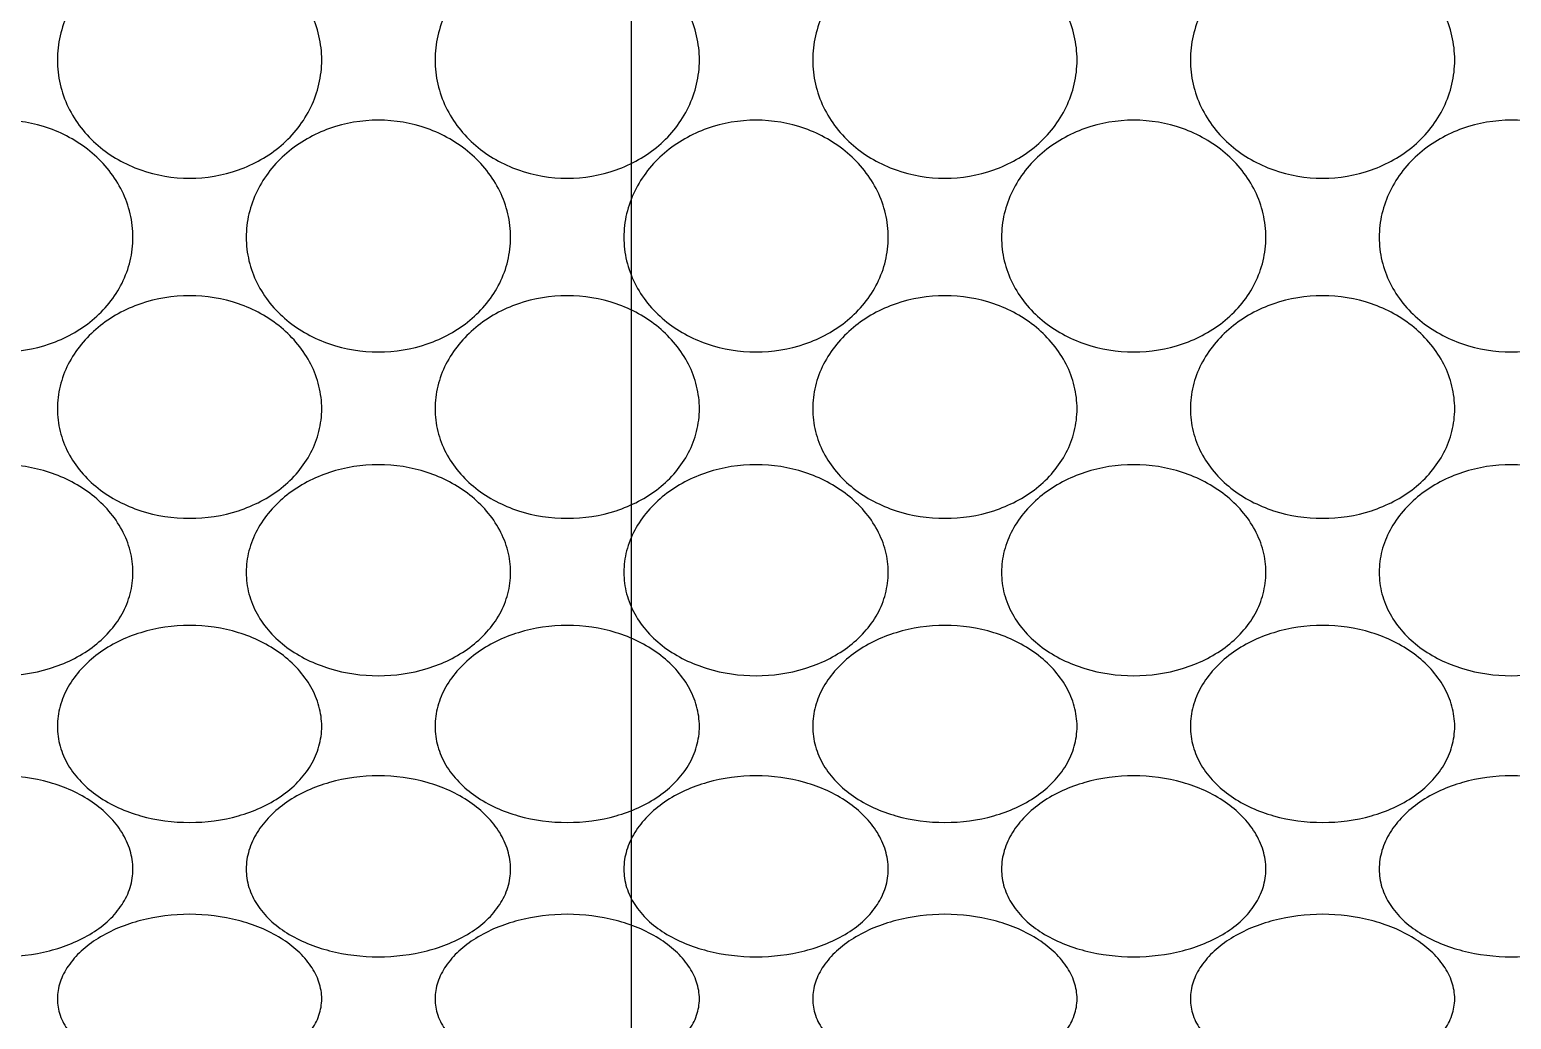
# Model space of a CAD drawing. Header units: inches. Extents: x 50354 to 53215, y -7830 to -6529.
# Drawn here: x 52530.8262 to 52531.2587, y -6815.4431 to -6815.1543 of the extents above; entities that cross this region are included whole.
import ezdxf

# ---------------------------------------------------------------- set-up
doc = ezdxf.new("R2010")
doc.units = ezdxf.units.IN
doc.header["$MEASUREMENT"] = 0
doc.layers.add('A-ST-02 HATCH', color=7, linetype='Continuous')
doc.layers.add('XR_ID 1F_FUR$0$A-SANI-FIX', color=134, linetype='Continuous')

# ---------------------------------------------------------------- blocks, each defined once
blk = doc.blocks.new('XR_ID 1F_FUR$0$XR_1F FURN$0$A$C698E198A')
at = {"linetype": 'Continuous'}
for points, knots in [([(-8.699, -23.26), (-8.744, -23.26), (-8.838, -23.246), (-8.967, -23.183), (-9.082, -23.085), (-9.213, -22.912), (-9.321, -22.638), (-9.363, -22.28), (-9.321, -21.922), (-9.213, -21.648), (-9.082, -21.475), (-8.967, -21.377), (-8.838, -21.314), (-8.744, -21.3), (-8.699, -21.3)], [0, 0, 0, 0, 0.053016, 0.107462, 0.164933, 0.226177, 0.358763, 0.499998, 0.641234, 0.773822, 0.835067, 0.892538, 0.946984, 1, 1, 1, 1]), ([(-8.699, -21.3), (-8.652, -21.3), (-8.557, -21.315), (-8.423, -21.377), (-8.302, -21.474), (-8.16, -21.647), (-8.039, -21.919), (-7.991, -22.28), (-8.039, -22.641), (-8.16, -22.913), (-8.302, -23.086), (-8.423, -23.183), (-8.557, -23.245), (-8.652, -23.26), (-8.699, -23.26)], [0, 0, 0, 0, 0.05273, 0.107892, 0.166442, 0.228535, 0.360979, 0.499998, 0.639018, 0.771464, 0.833558, 0.892108, 0.947271, 1, 1, 1, 1]), ([(-6.5, -23.26), (-6.553, -23.26), (-6.661, -23.246), (-6.812, -23.185), (-6.947, -23.087), (-7.101, -22.916), (-7.232, -22.643), (-7.283, -22.28), (-7.232, -21.917), (-7.101, -21.644), (-6.947, -21.473), (-6.812, -21.375), (-6.661, -21.314), (-6.553, -21.3), (-6.5, -21.3)], [0, 0, 0, 0, 0.05807, 0.116648, 0.176553, 0.238282, 0.366741, 0.499998, 0.633256, 0.761717, 0.823447, 0.883352, 0.94193, 1, 1, 1, 1]), ([(-6.5, -21.3), (-6.446, -21.3), (-6.338, -21.314), (-6.129, -21.397), (-5.906, -21.593), (-5.74, -21.915), (-5.683, -22.28), (-5.74, -22.645), (-5.906, -22.967), (-6.129, -23.163), (-6.338, -23.246), (-6.446, -23.26), (-6.5, -23.26)], [0, 0, 0, 0, 0.057826, 0.116908, 0.239465, 0.368128, 0.499999, 0.631869, 0.760534, 0.883092, 0.942174, 1, 1, 1, 1]), ([(-4.017, -23.26), (-4.076, -23.26), (-4.193, -23.246), (-4.36, -23.185), (-4.509, -23.088), (-4.68, -22.919), (-4.827, -22.647), (-4.886, -22.28), (-4.827, -21.913), (-4.68, -21.641), (-4.509, -21.472), (-4.36, -21.375), (-4.193, -21.314), (-4.076, -21.3), (-4.017, -21.3)], [0, 0, 0, 0, 0.06109, 0.122284, 0.183848, 0.246049, 0.372017, 0.500002, 0.627987, 0.753954, 0.816155, 0.877717, 0.93891, 1, 1, 1, 1]), ([(-4.017, -21.3), (-3.959, -21.3), (-3.84, -21.314), (-3.615, -21.395), (-3.373, -21.588), (-3.191, -21.912), (-3.128, -22.28), (-3.191, -22.648), (-3.373, -22.972), (-3.615, -23.165), (-3.84, -23.246), (-3.959, -23.26), (-4.017, -23.26)], [0, 0, 0, 0, 0.060936, 0.122432, 0.246563, 0.37277, 0.500002, 0.627234, 0.753441, 0.87757, 0.939065, 1, 1, 1, 1]), ([(-9.661, -24.66), (-9.702, -24.66), (-9.787, -24.645), (-9.903, -24.582), (-10.005, -24.484), (-10.123, -24.309), (-10.217, -24.036), (-10.254, -23.68), (-10.217, -23.324), (-10.123, -23.051), (-10.005, -22.876), (-9.903, -22.778), (-9.787, -22.715), (-9.702, -22.7), (-9.661, -22.7)], [0, 0, 0, 0, 0.049573, 0.101307, 0.157294, 0.218355, 0.353731, 0.500001, 0.646272, 0.781646, 0.842706, 0.898693, 0.950427, 1, 1, 1, 1]), ([(-9.661, -22.7), (-9.619, -22.7), (-9.532, -22.715), (-9.411, -22.778), (-9.301, -22.876), (-9.172, -23.049), (-9.063, -23.321), (-9.019, -23.68), (-9.063, -24.039), (-9.172, -24.311), (-9.301, -24.484), (-9.411, -24.582), (-9.532, -24.645), (-9.619, -24.66), (-9.661, -24.66)], [0, 0, 0, 0, 0.049365, 0.101995, 0.159209, 0.221173, 0.356257, 0.500001, 0.643746, 0.778828, 0.840791, 0.898004, 0.950635, 1, 1, 1, 1]), ([(-7.641, -24.66), (-7.691, -24.66), (-7.792, -24.646), (-7.933, -24.584), (-8.059, -24.486), (-8.202, -24.314), (-8.322, -24.041), (-8.369, -23.68), (-8.322, -23.319), (-8.202, -23.046), (-8.059, -22.874), (-7.933, -22.776), (-7.792, -22.714), (-7.691, -22.7), (-7.641, -22.7)], [0, 0, 0, 0, 0.055824, 0.112542, 0.171326, 0.232805, 0.363103, 0.500001, 0.6369, 0.767196, 0.828674, 0.887458, 0.944176, 1, 1, 1, 1]), ([(-7.641, -22.7), (-7.591, -22.7), (-7.489, -22.715), (-7.344, -22.776), (-7.212, -22.873), (-7.059, -23.045), (-6.928, -23.317), (-6.875, -23.68), (-6.928, -24.043), (-7.059, -24.315), (-7.212, -24.487), (-7.344, -24.584), (-7.489, -24.645), (-7.591, -24.66), (-7.641, -24.66)], [0, 0, 0, 0, 0.055502, 0.11278, 0.172484, 0.234728, 0.364992, 0.500001, 0.63501, 0.765272, 0.827515, 0.887219, 0.944497, 1, 1, 1, 1]), ([(-5.288, -24.66), (-5.344, -24.66), (-5.457, -24.646), (-5.616, -24.585), (-5.76, -24.488), (-5.923, -24.318), (-6.063, -24.045), (-6.118, -23.68), (-6.063, -23.315), (-5.923, -23.042), (-5.76, -22.872), (-5.616, -22.775), (-5.457, -22.714), (-5.344, -22.7), (-5.288, -22.7)], [0, 0, 0, 0, 0.059816, 0.11987, 0.180701, 0.242673, 0.369706, 0.500001, 0.630296, 0.757328, 0.819299, 0.880129, 0.940184, 1, 1, 1, 1]), ([(-5.288, -22.7), (-5.231, -22.7), (-5.117, -22.714), (-4.899, -22.796), (-4.665, -22.99), (-4.49, -23.313), (-4.43, -23.68), (-4.49, -24.047), (-4.665, -24.37), (-4.899, -24.564), (-5.117, -24.646), (-5.231, -24.66), (-5.288, -24.66)], [0, 0, 0, 0, 0.059605, 0.120053, 0.243502, 0.370771, 0.500001, 0.629231, 0.756498, 0.879946, 0.940395, 1, 1, 1, 1]), ([(-2.703, -24.66), (-2.763, -24.66), (-2.884, -24.646), (-3.055, -24.585), (-3.21, -24.489), (-3.385, -24.32), (-3.538, -24.048), (-3.6, -23.68), (-3.538, -23.312), (-3.385, -23.04), (-3.21, -22.871), (-3.055, -22.775), (-2.884, -22.714), (-2.763, -22.7), (-2.703, -22.7)], [0, 0, 0, 0, 0.061998, 0.123968, 0.186064, 0.248436, 0.373682, 0.500001, 0.62632, 0.751564, 0.813936, 0.876031, 0.938002, 1, 1, 1, 1]), ([(-2.703, -22.7), (-2.643, -22.7), (-2.521, -22.714), (-2.291, -22.795), (-2.043, -22.987), (-1.856, -23.311), (-1.792, -23.68), (-1.856, -24.049), (-2.043, -24.373), (-2.291, -24.565), (-2.521, -24.646), (-2.643, -24.66), (-2.703, -24.66)], [0, 0, 0, 0, 0.061912, 0.124103, 0.248654, 0.374125, 0.500001, 0.625877, 0.751347, 0.875896, 0.938087, 1, 1, 1, 1]), ([(-8.699, -26.06), (-8.744, -26.06), (-8.838, -26.046), (-8.967, -25.983), (-9.082, -25.885), (-9.213, -25.712), (-9.321, -25.438), (-9.363, -25.08), (-9.321, -24.722), (-9.213, -24.448), (-9.082, -24.275), (-8.967, -24.177), (-8.838, -24.114), (-8.744, -24.1), (-8.699, -24.1)], [0, 0, 0, 0, 0.053016, 0.107462, 0.164933, 0.226177, 0.358763, 0.499998, 0.641234, 0.773822, 0.835067, 0.892538, 0.946984, 1, 1, 1, 1]), ([(-8.699, -24.1), (-8.652, -24.1), (-8.557, -24.115), (-8.423, -24.177), (-8.302, -24.274), (-8.16, -24.447), (-8.039, -24.719), (-7.991, -25.08), (-8.039, -25.441), (-8.16, -25.713), (-8.302, -25.886), (-8.423, -25.983), (-8.557, -26.045), (-8.652, -26.06), (-8.699, -26.06)], [0, 0, 0, 0, 0.05273, 0.107892, 0.166442, 0.228535, 0.360979, 0.499998, 0.639018, 0.771464, 0.833558, 0.892108, 0.947271, 1, 1, 1, 1]), ([(-6.5, -26.06), (-6.553, -26.06), (-6.661, -26.046), (-6.812, -25.985), (-6.947, -25.887), (-7.101, -25.716), (-7.232, -25.443), (-7.283, -25.08), (-7.232, -24.717), (-7.101, -24.444), (-6.947, -24.273), (-6.812, -24.175), (-6.661, -24.114), (-6.553, -24.1), (-6.5, -24.1)], [0, 0, 0, 0, 0.05807, 0.116648, 0.176553, 0.238282, 0.366741, 0.499998, 0.633256, 0.761717, 0.823447, 0.883352, 0.94193, 1, 1, 1, 1]), ([(-6.5, -24.1), (-6.446, -24.1), (-6.338, -24.114), (-6.129, -24.197), (-5.906, -24.393), (-5.74, -24.715), (-5.683, -25.08), (-5.74, -25.445), (-5.906, -25.767), (-6.129, -25.963), (-6.338, -26.046), (-6.446, -26.06), (-6.5, -26.06)], [0, 0, 0, 0, 0.057826, 0.116908, 0.239465, 0.368128, 0.499999, 0.631869, 0.760534, 0.883092, 0.942174, 1, 1, 1, 1]), ([(-4.017, -26.06), (-4.076, -26.06), (-4.193, -26.046), (-4.36, -25.985), (-4.509, -25.888), (-4.68, -25.719), (-4.827, -25.447), (-4.886, -25.08), (-4.827, -24.713), (-4.68, -24.441), (-4.509, -24.272), (-4.36, -24.175), (-4.193, -24.114), (-4.076, -24.1), (-4.017, -24.1)], [0, 0, 0, 0, 0.06109, 0.122284, 0.183848, 0.246049, 0.372017, 0.500002, 0.627987, 0.753954, 0.816155, 0.877717, 0.93891, 1, 1, 1, 1]), ([(-4.017, -24.1), (-3.959, -24.1), (-3.84, -24.114), (-3.615, -24.195), (-3.373, -24.388), (-3.191, -24.712), (-3.128, -25.08), (-3.191, -25.448), (-3.373, -25.772), (-3.615, -25.965), (-3.84, -26.046), (-3.959, -26.06), (-4.017, -26.06)], [0, 0, 0, 0, 0.060936, 0.122432, 0.246563, 0.37277, 0.500002, 0.627234, 0.753441, 0.87757, 0.939065, 1, 1, 1, 1]), ([(-9.661, -27.46), (-9.702, -27.46), (-9.787, -27.445), (-9.903, -27.382), (-10.005, -27.284), (-10.123, -27.109), (-10.217, -26.836), (-10.254, -26.48), (-10.217, -26.124), (-10.123, -25.851), (-10.005, -25.676), (-9.903, -25.578), (-9.787, -25.515), (-9.702, -25.5), (-9.661, -25.5)], [0, 0, 0, 0, 0.049573, 0.101307, 0.157294, 0.218355, 0.353731, 0.500001, 0.646272, 0.781646, 0.842706, 0.898693, 0.950427, 1, 1, 1, 1]), ([(-9.661, -25.5), (-9.619, -25.5), (-9.532, -25.515), (-9.411, -25.578), (-9.301, -25.676), (-9.172, -25.849), (-9.063, -26.121), (-9.019, -26.48), (-9.063, -26.839), (-9.172, -27.111), (-9.301, -27.284), (-9.411, -27.382), (-9.532, -27.445), (-9.619, -27.46), (-9.661, -27.46)], [0, 0, 0, 0, 0.049365, 0.101995, 0.159209, 0.221173, 0.356257, 0.500001, 0.643746, 0.778828, 0.840791, 0.898004, 0.950635, 1, 1, 1, 1]), ([(-7.641, -27.46), (-7.691, -27.46), (-7.792, -27.446), (-7.933, -27.384), (-8.059, -27.286), (-8.202, -27.114), (-8.322, -26.841), (-8.369, -26.48), (-8.322, -26.119), (-8.202, -25.846), (-8.059, -25.674), (-7.933, -25.576), (-7.792, -25.514), (-7.691, -25.5), (-7.641, -25.5)], [0, 0, 0, 0, 0.055824, 0.112542, 0.171326, 0.232805, 0.363103, 0.500001, 0.6369, 0.767196, 0.828674, 0.887458, 0.944176, 1, 1, 1, 1]), ([(-7.641, -25.5), (-7.591, -25.5), (-7.489, -25.515), (-7.344, -25.576), (-7.212, -25.673), (-7.059, -25.845), (-6.928, -26.117), (-6.875, -26.48), (-6.928, -26.843), (-7.059, -27.115), (-7.212, -27.287), (-7.344, -27.384), (-7.489, -27.445), (-7.591, -27.46), (-7.641, -27.46)], [0, 0, 0, 0, 0.055502, 0.11278, 0.172484, 0.234728, 0.364992, 0.500001, 0.63501, 0.765272, 0.827515, 0.887219, 0.944497, 1, 1, 1, 1]), ([(-5.288, -27.46), (-5.344, -27.46), (-5.457, -27.446), (-5.616, -27.385), (-5.76, -27.288), (-5.923, -27.118), (-6.063, -26.845), (-6.118, -26.48), (-6.063, -26.115), (-5.923, -25.842), (-5.76, -25.672), (-5.616, -25.575), (-5.457, -25.514), (-5.344, -25.5), (-5.288, -25.5)], [0, 0, 0, 0, 0.059816, 0.11987, 0.180701, 0.242673, 0.369706, 0.500001, 0.630296, 0.757328, 0.819299, 0.880129, 0.940184, 1, 1, 1, 1]), ([(-5.288, -25.5), (-5.231, -25.5), (-5.117, -25.514), (-4.899, -25.596), (-4.665, -25.79), (-4.49, -26.113), (-4.43, -26.48), (-4.49, -26.847), (-4.665, -27.17), (-4.899, -27.364), (-5.117, -27.446), (-5.231, -27.46), (-5.288, -27.46)], [0, 0, 0, 0, 0.059605, 0.120053, 0.243502, 0.370771, 0.500001, 0.629231, 0.756498, 0.879946, 0.940395, 1, 1, 1, 1]), ([(-2.703, -27.46), (-2.763, -27.46), (-2.884, -27.446), (-3.055, -27.385), (-3.21, -27.289), (-3.385, -27.12), (-3.538, -26.848), (-3.6, -26.48), (-3.538, -26.112), (-3.385, -25.84), (-3.21, -25.671), (-3.055, -25.575), (-2.884, -25.514), (-2.763, -25.5), (-2.703, -25.5)], [0, 0, 0, 0, 0.061998, 0.123968, 0.186064, 0.248436, 0.373682, 0.500001, 0.62632, 0.751564, 0.813936, 0.876031, 0.938002, 1, 1, 1, 1]), ([(-2.703, -25.5), (-2.643, -25.5), (-2.521, -25.514), (-2.291, -25.595), (-2.043, -25.787), (-1.856, -26.111), (-1.792, -26.48), (-1.856, -26.849), (-2.043, -27.173), (-2.291, -27.365), (-2.521, -27.446), (-2.643, -27.46), (-2.703, -27.46)], [0, 0, 0, 0, 0.061912, 0.124103, 0.248654, 0.374125, 0.500001, 0.625877, 0.751347, 0.875896, 0.938087, 1, 1, 1, 1]), ([(-8.699, -28.86), (-8.744, -28.86), (-8.838, -28.846), (-8.967, -28.783), (-9.082, -28.685), (-9.213, -28.512), (-9.321, -28.238), (-9.363, -27.88), (-9.321, -27.522), (-9.213, -27.248), (-9.082, -27.075), (-8.967, -26.977), (-8.838, -26.914), (-8.744, -26.9), (-8.699, -26.9)], [0, 0, 0, 0, 0.053016, 0.107462, 0.164933, 0.226177, 0.358763, 0.499998, 0.641234, 0.773822, 0.835067, 0.892538, 0.946984, 1, 1, 1, 1]), ([(-8.699, -26.9), (-8.652, -26.9), (-8.557, -26.915), (-8.423, -26.977), (-8.302, -27.074), (-8.16, -27.247), (-8.039, -27.519), (-7.991, -27.88), (-8.039, -28.241), (-8.16, -28.513), (-8.302, -28.686), (-8.423, -28.783), (-8.557, -28.845), (-8.652, -28.86), (-8.699, -28.86)], [0, 0, 0, 0, 0.05273, 0.107892, 0.166442, 0.228535, 0.360979, 0.499998, 0.639018, 0.771464, 0.833558, 0.892108, 0.947271, 1, 1, 1, 1]), ([(-6.5, -28.86), (-6.553, -28.86), (-6.661, -28.846), (-6.812, -28.785), (-6.947, -28.687), (-7.101, -28.516), (-7.232, -28.243), (-7.283, -27.88), (-7.232, -27.517), (-7.101, -27.244), (-6.947, -27.073), (-6.812, -26.975), (-6.661, -26.914), (-6.553, -26.9), (-6.5, -26.9)], [0, 0, 0, 0, 0.05807, 0.116648, 0.176553, 0.238282, 0.366741, 0.499998, 0.633256, 0.761717, 0.823447, 0.883352, 0.94193, 1, 1, 1, 1]), ([(-6.5, -26.9), (-6.446, -26.9), (-6.338, -26.914), (-6.129, -26.997), (-5.906, -27.193), (-5.74, -27.515), (-5.683, -27.88), (-5.74, -28.245), (-5.906, -28.567), (-6.129, -28.763), (-6.338, -28.846), (-6.446, -28.86), (-6.5, -28.86)], [0, 0, 0, 0, 0.057826, 0.116908, 0.239465, 0.368128, 0.499999, 0.631869, 0.760534, 0.883092, 0.942174, 1, 1, 1, 1]), ([(-4.017, -28.86), (-4.076, -28.86), (-4.193, -28.846), (-4.36, -28.785), (-4.509, -28.688), (-4.68, -28.519), (-4.827, -28.247), (-4.886, -27.88), (-4.827, -27.513), (-4.68, -27.241), (-4.509, -27.072), (-4.36, -26.975), (-4.193, -26.914), (-4.076, -26.9), (-4.017, -26.9)], [0, 0, 0, 0, 0.06109, 0.122284, 0.183848, 0.246049, 0.372017, 0.500002, 0.627987, 0.753954, 0.816155, 0.877717, 0.93891, 1, 1, 1, 1]), ([(-4.017, -26.9), (-3.959, -26.9), (-3.84, -26.914), (-3.615, -26.995), (-3.373, -27.188), (-3.191, -27.512), (-3.128, -27.88), (-3.191, -28.248), (-3.373, -28.572), (-3.615, -28.765), (-3.84, -28.846), (-3.959, -28.86), (-4.017, -28.86)], [0, 0, 0, 0, 0.060936, 0.122432, 0.246563, 0.37277, 0.500002, 0.627234, 0.753441, 0.87757, 0.939065, 1, 1, 1, 1]), ([(-9.661, -30.26), (-9.702, -30.26), (-9.787, -30.245), (-9.903, -30.182), (-10.005, -30.084), (-10.123, -29.909), (-10.217, -29.636), (-10.254, -29.28), (-10.217, -28.924), (-10.123, -28.651), (-10.005, -28.476), (-9.903, -28.378), (-9.787, -28.315), (-9.702, -28.3), (-9.661, -28.3)], [0, 0, 0, 0, 0.049573, 0.101307, 0.157294, 0.218355, 0.353731, 0.500001, 0.646272, 0.781646, 0.842706, 0.898693, 0.950427, 1, 1, 1, 1]), ([(-9.661, -28.3), (-9.619, -28.3), (-9.532, -28.315), (-9.411, -28.378), (-9.301, -28.476), (-9.172, -28.649), (-9.063, -28.921), (-9.019, -29.28), (-9.063, -29.639), (-9.172, -29.911), (-9.301, -30.084), (-9.411, -30.182), (-9.532, -30.245), (-9.619, -30.26), (-9.661, -30.26)], [0, 0, 0, 0, 0.049365, 0.101995, 0.159209, 0.221173, 0.356257, 0.500001, 0.643746, 0.778828, 0.840791, 0.898004, 0.950635, 1, 1, 1, 1]), ([(-7.641, -30.26), (-7.691, -30.26), (-7.792, -30.246), (-7.933, -30.184), (-8.059, -30.086), (-8.202, -29.914), (-8.322, -29.641), (-8.369, -29.28), (-8.322, -28.919), (-8.202, -28.646), (-8.059, -28.474), (-7.933, -28.376), (-7.792, -28.314), (-7.691, -28.3), (-7.641, -28.3)], [0, 0, 0, 0, 0.055824, 0.112542, 0.171326, 0.232805, 0.363103, 0.500001, 0.6369, 0.767196, 0.828674, 0.887458, 0.944176, 1, 1, 1, 1]), ([(-7.641, -28.3), (-7.591, -28.3), (-7.489, -28.315), (-7.344, -28.376), (-7.212, -28.473), (-7.059, -28.645), (-6.928, -28.917), (-6.875, -29.28), (-6.928, -29.643), (-7.059, -29.915), (-7.212, -30.087), (-7.344, -30.184), (-7.489, -30.245), (-7.591, -30.26), (-7.641, -30.26)], [0, 0, 0, 0, 0.055502, 0.11278, 0.172484, 0.234728, 0.364992, 0.500001, 0.63501, 0.765272, 0.827515, 0.887219, 0.944497, 1, 1, 1, 1]), ([(-5.288, -30.26), (-5.344, -30.26), (-5.457, -30.246), (-5.616, -30.185), (-5.76, -30.088), (-5.923, -29.918), (-6.063, -29.645), (-6.118, -29.28), (-6.063, -28.915), (-5.923, -28.642), (-5.76, -28.472), (-5.616, -28.375), (-5.457, -28.314), (-5.344, -28.3), (-5.288, -28.3)], [0, 0, 0, 0, 0.059816, 0.11987, 0.180701, 0.242673, 0.369706, 0.500001, 0.630296, 0.757328, 0.819299, 0.880129, 0.940184, 1, 1, 1, 1]), ([(-5.288, -28.3), (-5.231, -28.3), (-5.117, -28.314), (-4.899, -28.396), (-4.665, -28.59), (-4.49, -28.913), (-4.43, -29.28), (-4.49, -29.647), (-4.665, -29.97), (-4.899, -30.164), (-5.117, -30.246), (-5.231, -30.26), (-5.288, -30.26)], [0, 0, 0, 0, 0.059605, 0.120053, 0.243502, 0.370771, 0.500001, 0.629231, 0.756498, 0.879946, 0.940395, 1, 1, 1, 1]), ([(-2.703, -30.26), (-2.763, -30.26), (-2.884, -30.246), (-3.055, -30.185), (-3.21, -30.089), (-3.385, -29.92), (-3.538, -29.648), (-3.6, -29.28), (-3.538, -28.912), (-3.385, -28.64), (-3.21, -28.471), (-3.055, -28.375), (-2.884, -28.314), (-2.763, -28.3), (-2.703, -28.3)], [0, 0, 0, 0, 0.061998, 0.123968, 0.186064, 0.248436, 0.373682, 0.500001, 0.62632, 0.751564, 0.813936, 0.876031, 0.938002, 1, 1, 1, 1]), ([(-2.703, -28.3), (-2.643, -28.3), (-2.521, -28.314), (-2.291, -28.395), (-2.043, -28.587), (-1.856, -28.911), (-1.792, -29.28), (-1.856, -29.649), (-2.043, -29.973), (-2.291, -30.165), (-2.521, -30.246), (-2.643, -30.26), (-2.703, -30.26)], [0, 0, 0, 0, 0.061912, 0.124103, 0.248654, 0.374125, 0.500001, 0.625877, 0.751347, 0.875896, 0.938087, 1, 1, 1, 1]), ([(-8.699, -31.66), (-8.744, -31.66), (-8.838, -31.646), (-8.967, -31.583), (-9.082, -31.485), (-9.213, -31.312), (-9.321, -31.038), (-9.363, -30.68), (-9.321, -30.322), (-9.213, -30.048), (-9.082, -29.875), (-8.967, -29.777), (-8.838, -29.714), (-8.744, -29.7), (-8.699, -29.7)], [0, 0, 0, 0, 0.053016, 0.107462, 0.164933, 0.226177, 0.358763, 0.499998, 0.641234, 0.773822, 0.835067, 0.892538, 0.946984, 1, 1, 1, 1]), ([(-8.699, -29.7), (-8.652, -29.7), (-8.557, -29.715), (-8.423, -29.777), (-8.302, -29.874), (-8.16, -30.047), (-8.039, -30.319), (-7.991, -30.68), (-8.039, -31.041), (-8.16, -31.313), (-8.302, -31.486), (-8.423, -31.583), (-8.557, -31.645), (-8.652, -31.66), (-8.699, -31.66)], [0, 0, 0, 0, 0.05273, 0.107892, 0.166442, 0.228535, 0.360979, 0.499998, 0.639018, 0.771464, 0.833558, 0.892108, 0.947271, 1, 1, 1, 1]), ([(-6.5, -31.66), (-6.553, -31.66), (-6.661, -31.646), (-6.812, -31.585), (-6.947, -31.487), (-7.101, -31.316), (-7.232, -31.043), (-7.283, -30.68), (-7.232, -30.317), (-7.101, -30.044), (-6.947, -29.873), (-6.812, -29.775), (-6.661, -29.714), (-6.553, -29.7), (-6.5, -29.7)], [0, 0, 0, 0, 0.05807, 0.116648, 0.176553, 0.238282, 0.366741, 0.499998, 0.633256, 0.761717, 0.823447, 0.883352, 0.94193, 1, 1, 1, 1]), ([(-6.5, -29.7), (-6.446, -29.7), (-6.338, -29.714), (-6.129, -29.797), (-5.906, -29.993), (-5.74, -30.315), (-5.683, -30.68), (-5.74, -31.045), (-5.906, -31.367), (-6.129, -31.563), (-6.338, -31.646), (-6.446, -31.66), (-6.5, -31.66)], [0, 0, 0, 0, 0.057826, 0.116908, 0.239465, 0.368128, 0.499999, 0.631869, 0.760534, 0.883092, 0.942174, 1, 1, 1, 1]), ([(-4.017, -31.66), (-4.076, -31.66), (-4.193, -31.646), (-4.36, -31.585), (-4.509, -31.488), (-4.68, -31.319), (-4.827, -31.047), (-4.886, -30.68), (-4.827, -30.313), (-4.68, -30.041), (-4.509, -29.872), (-4.36, -29.775), (-4.193, -29.714), (-4.076, -29.7), (-4.017, -29.7)], [0, 0, 0, 0, 0.06109, 0.122284, 0.183848, 0.246049, 0.372017, 0.500002, 0.627987, 0.753954, 0.816155, 0.877717, 0.93891, 1, 1, 1, 1]), ([(-4.017, -29.7), (-3.959, -29.7), (-3.84, -29.714), (-3.615, -29.795), (-3.373, -29.988), (-3.191, -30.312), (-3.128, -30.68), (-3.191, -31.048), (-3.373, -31.372), (-3.615, -31.565), (-3.84, -31.646), (-3.959, -31.66), (-4.017, -31.66)], [0, 0, 0, 0, 0.060936, 0.122432, 0.246563, 0.37277, 0.500002, 0.627234, 0.753441, 0.87757, 0.939065, 1, 1, 1, 1]), ([(-9.661, -33.06), (-9.702, -33.06), (-9.787, -33.045), (-9.903, -32.982), (-10.005, -32.884), (-10.123, -32.709), (-10.217, -32.436), (-10.254, -32.08), (-10.217, -31.724), (-10.123, -31.451), (-10.005, -31.276), (-9.903, -31.178), (-9.787, -31.115), (-9.702, -31.1), (-9.661, -31.1)], [0, 0, 0, 0, 0.049573, 0.101307, 0.157294, 0.218355, 0.353731, 0.500001, 0.646272, 0.781646, 0.842706, 0.898693, 0.950427, 1, 1, 1, 1]), ([(-9.661, -31.1), (-9.619, -31.1), (-9.532, -31.115), (-9.411, -31.178), (-9.301, -31.276), (-9.172, -31.449), (-9.063, -31.721), (-9.019, -32.08), (-9.063, -32.439), (-9.172, -32.711), (-9.301, -32.884), (-9.411, -32.982), (-9.532, -33.045), (-9.619, -33.06), (-9.661, -33.06)], [0, 0, 0, 0, 0.049365, 0.101995, 0.159209, 0.221173, 0.356257, 0.500001, 0.643746, 0.778828, 0.840791, 0.898004, 0.950635, 1, 1, 1, 1]), ([(-7.641, -33.06), (-7.691, -33.06), (-7.792, -33.046), (-7.933, -32.984), (-8.059, -32.886), (-8.202, -32.714), (-8.322, -32.441), (-8.369, -32.08), (-8.322, -31.719), (-8.202, -31.446), (-8.059, -31.274), (-7.933, -31.176), (-7.792, -31.114), (-7.691, -31.1), (-7.641, -31.1)], [0, 0, 0, 0, 0.055824, 0.112542, 0.171326, 0.232805, 0.363103, 0.500001, 0.6369, 0.767196, 0.828674, 0.887458, 0.944176, 1, 1, 1, 1]), ([(-7.641, -31.1), (-7.591, -31.1), (-7.489, -31.115), (-7.344, -31.176), (-7.212, -31.273), (-7.059, -31.445), (-6.928, -31.717), (-6.875, -32.08), (-6.928, -32.443), (-7.059, -32.715), (-7.212, -32.887), (-7.344, -32.984), (-7.489, -33.045), (-7.591, -33.06), (-7.641, -33.06)], [0, 0, 0, 0, 0.055502, 0.11278, 0.172484, 0.234728, 0.364992, 0.500001, 0.63501, 0.765272, 0.827515, 0.887219, 0.944497, 1, 1, 1, 1]), ([(-5.288, -33.06), (-5.344, -33.06), (-5.457, -33.046), (-5.616, -32.985), (-5.76, -32.888), (-5.923, -32.718), (-6.063, -32.445), (-6.118, -32.08), (-6.063, -31.715), (-5.923, -31.442), (-5.76, -31.272), (-5.616, -31.175), (-5.457, -31.114), (-5.344, -31.1), (-5.288, -31.1)], [0, 0, 0, 0, 0.059816, 0.11987, 0.180701, 0.242673, 0.369706, 0.500001, 0.630296, 0.757328, 0.819299, 0.880129, 0.940184, 1, 1, 1, 1]), ([(-5.288, -31.1), (-5.231, -31.1), (-5.117, -31.114), (-4.899, -31.196), (-4.665, -31.39), (-4.49, -31.713), (-4.43, -32.08), (-4.49, -32.447), (-4.665, -32.77), (-4.899, -32.964), (-5.117, -33.046), (-5.231, -33.06), (-5.288, -33.06)], [0, 0, 0, 0, 0.059605, 0.120053, 0.243502, 0.370771, 0.500001, 0.629231, 0.756498, 0.879946, 0.940395, 1, 1, 1, 1]), ([(-2.703, -33.06), (-2.763, -33.06), (-2.884, -33.046), (-3.055, -32.985), (-3.21, -32.889), (-3.385, -32.72), (-3.538, -32.448), (-3.6, -32.08), (-3.538, -31.712), (-3.385, -31.44), (-3.21, -31.271), (-3.055, -31.175), (-2.884, -31.114), (-2.763, -31.1), (-2.703, -31.1)], [0, 0, 0, 0, 0.061998, 0.123968, 0.186064, 0.248436, 0.373682, 0.500001, 0.62632, 0.751564, 0.813936, 0.876031, 0.938002, 1, 1, 1, 1]), ([(-2.703, -31.1), (-2.643, -31.1), (-2.521, -31.114), (-2.291, -31.195), (-2.043, -31.387), (-1.856, -31.711), (-1.792, -32.08), (-1.856, -32.449), (-2.043, -32.773), (-2.291, -32.965), (-2.521, -33.046), (-2.643, -33.06), (-2.703, -33.06)], [0, 0, 0, 0, 0.061912, 0.124103, 0.248654, 0.374125, 0.500001, 0.625877, 0.751347, 0.875896, 0.938087, 1, 1, 1, 1]), ([(-8.699, -34.46), (-8.744, -34.46), (-8.838, -34.446), (-8.967, -34.383), (-9.082, -34.285), (-9.213, -34.112), (-9.321, -33.838), (-9.363, -33.48), (-9.321, -33.122), (-9.213, -32.848), (-9.082, -32.675), (-8.967, -32.577), (-8.838, -32.514), (-8.744, -32.5), (-8.699, -32.5)], [0, 0, 0, 0, 0.053016, 0.107462, 0.164933, 0.226177, 0.358763, 0.499998, 0.641234, 0.773822, 0.835067, 0.892538, 0.946984, 1, 1, 1, 1]), ([(-8.699, -32.5), (-8.652, -32.5), (-8.557, -32.515), (-8.423, -32.577), (-8.302, -32.674), (-8.16, -32.847), (-8.039, -33.119), (-7.991, -33.48), (-8.039, -33.841), (-8.16, -34.113), (-8.302, -34.286), (-8.423, -34.383), (-8.557, -34.445), (-8.652, -34.46), (-8.699, -34.46)], [0, 0, 0, 0, 0.05273, 0.107892, 0.166442, 0.228535, 0.360979, 0.499998, 0.639018, 0.771464, 0.833558, 0.892108, 0.947271, 1, 1, 1, 1]), ([(-6.5, -34.46), (-6.553, -34.46), (-6.661, -34.446), (-6.812, -34.385), (-6.947, -34.287), (-7.101, -34.116), (-7.232, -33.843), (-7.283, -33.48), (-7.232, -33.117), (-7.101, -32.844), (-6.947, -32.673), (-6.812, -32.575), (-6.661, -32.514), (-6.553, -32.5), (-6.5, -32.5)], [0, 0, 0, 0, 0.05807, 0.116648, 0.176553, 0.238282, 0.366741, 0.499998, 0.633256, 0.761717, 0.823447, 0.883352, 0.94193, 1, 1, 1, 1]), ([(-6.5, -32.5), (-6.446, -32.5), (-6.338, -32.514), (-6.129, -32.597), (-5.906, -32.793), (-5.74, -33.115), (-5.683, -33.48), (-5.74, -33.845), (-5.906, -34.167), (-6.129, -34.363), (-6.338, -34.446), (-6.446, -34.46), (-6.5, -34.46)], [0, 0, 0, 0, 0.057826, 0.116908, 0.239465, 0.368128, 0.499999, 0.631869, 0.760534, 0.883092, 0.942174, 1, 1, 1, 1]), ([(-4.017, -34.46), (-4.076, -34.46), (-4.193, -34.446), (-4.36, -34.385), (-4.509, -34.288), (-4.68, -34.119), (-4.827, -33.847), (-4.886, -33.48), (-4.827, -33.113), (-4.68, -32.841), (-4.509, -32.672), (-4.36, -32.575), (-4.193, -32.514), (-4.076, -32.5), (-4.017, -32.5)], [0, 0, 0, 0, 0.06109, 0.122284, 0.183848, 0.246049, 0.372017, 0.500002, 0.627987, 0.753954, 0.816155, 0.877717, 0.93891, 1, 1, 1, 1]), ([(-4.017, -32.5), (-3.959, -32.5), (-3.84, -32.514), (-3.615, -32.595), (-3.373, -32.788), (-3.191, -33.112), (-3.128, -33.48), (-3.191, -33.848), (-3.373, -34.172), (-3.615, -34.365), (-3.84, -34.446), (-3.959, -34.46), (-4.017, -34.46)], [0, 0, 0, 0, 0.060936, 0.122432, 0.246563, 0.37277, 0.500002, 0.627234, 0.753441, 0.87757, 0.939065, 1, 1, 1, 1])]:
    blk.add_open_spline(points, degree=3, knots=knots, dxfattribs=at)

msp = doc.modelspace()

# ---------------------------------------------------------------- hatches: boundary and pattern name
at = {"layer": 'A-ST-02 HATCH', "ltscale": 5, "true_color": 0x636466, "transparency": 33554687}
h = msp.add_hatch(dxfattribs=at)
h.set_pattern_fill('ANSI32', color=251, scale=8, angle=45)
h.paths.add_polyline_path([(52289.51591, -6784.01013), (52289.51591, -6819.59013), (52308.26591, -6819.59013), (52308.26591, -6830.09013), (52367.09591, -6830.09013), (52367.09591, -6784.05013)])
h.paths.add_polyline_path([(52532.13591, -6783.97013), (52532.13591, -6822.55013), (52503.55591, -6822.55013), (52503.55591, -6830.05013), (52454.55591, -6830.05013), (52454.55591, -6783.97013)])

# ---------------------------------------------------------------- block references
at = {"layer": 'XR_ID 1F_FUR$0$A-SANI-FIX', "lineweight": 30, "xscale": -0.0393700787, "yscale": 0.0393700787, "zscale": 0.0393700787, "rotation": 270}
msp.add_blockref('XR_ID 1F_FUR$0$XR_1F FURN$0$A$C698E198A', (52532.13591, -6815.05674), dxfattribs=at)

doc.saveas('drawing.dxf')
